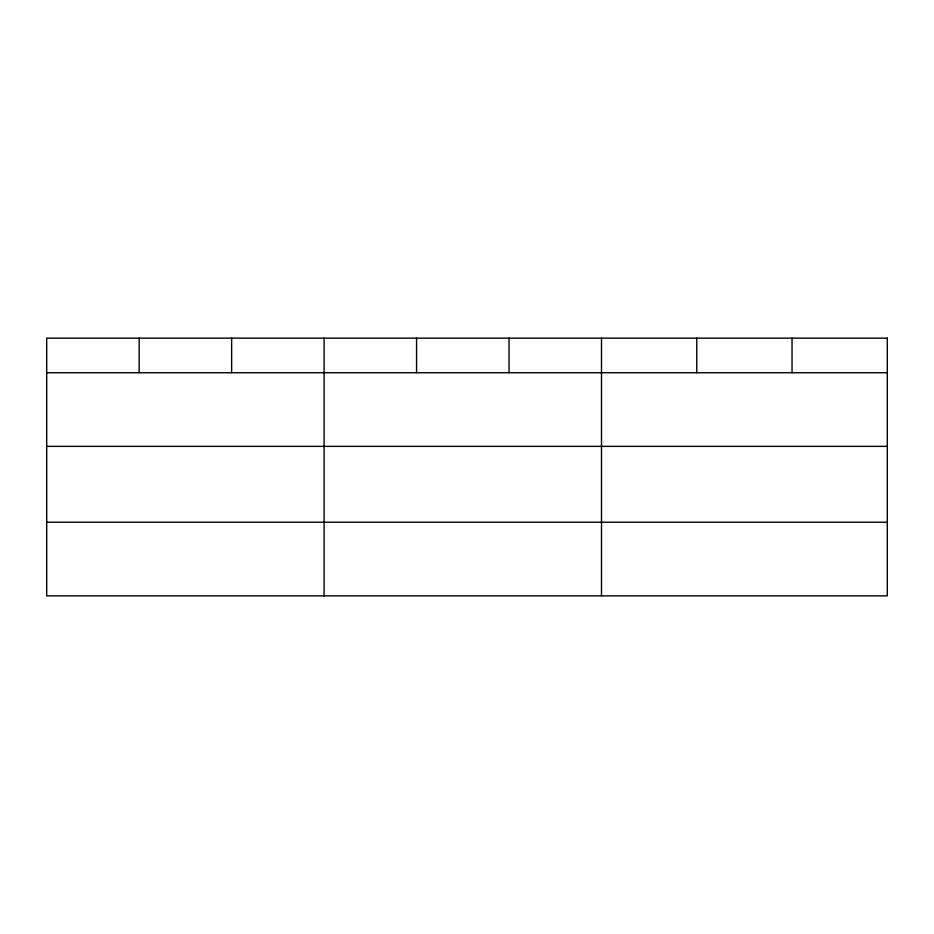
<?xml version="1.0" encoding="UTF-8"?>
<svg xmlns="http://www.w3.org/2000/svg" width="934" height="934" viewBox="0 0 934 934"><rect width="100%" height="100%" fill="white"/><g stroke="black" fill="none" stroke-linecap="round" stroke-linejoin="round"><path stroke-width="1.4" d="M46.7 372.736L887.3 372.736M46.7 446.37L887.3 446.37M46.7 522.223L887.3 522.223M792.032 338.143L792.032 372.736M696.764 338.143L696.764 372.736M601.496 338.143L601.496 595.857M509.03 338.143L509.03 372.736M416.564 338.143L416.564 372.736M324.098 338.143L324.098 595.857M231.632 338.143L231.632 372.736M139.166 338.143L139.166 372.736M887.3 338.143L46.7 338.143L46.7 595.857L887.3 595.857L887.3 338.143"/></g></svg>
